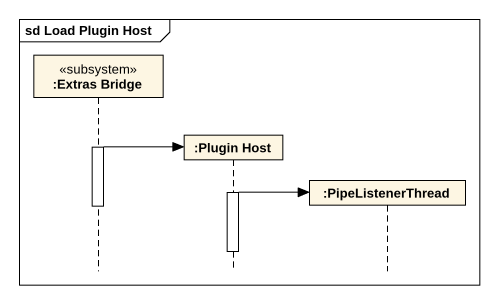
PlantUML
@startuml
mainframe sd Load Plugin Host
hide footbox
participant ":Extras Bridge" as Extras_Bridge <<subsystem>>
participant ":Plugin Host" as Plugin_Host
participant ":PipeListenerThread" as PipeListenerThread

activate Extras_Bridge
Extras_Bridge -> Plugin_Host
activate Plugin_Host
Plugin_Host -> PipeListenerThread
deactivate Extras_Bridge
deactivate Plugin_Host
@enduml
